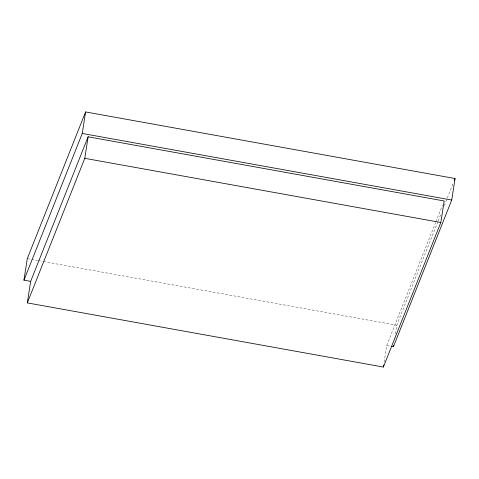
<?xml version="1.0" encoding="UTF-8"?>
<svg xmlns="http://www.w3.org/2000/svg" width="479" height="479" viewBox="0 0 479 479"><rect width="100%" height="100%" fill="white"/><g stroke="black" fill="none" stroke-linecap="round" stroke-linejoin="round"><path stroke-width="0.36" stroke-dasharray="2.4 1.8" d="M384.146 362.034L386.703 345.539L435.603 222.519M395.403 333.833L396.738 325.223L437.914 221.633M435.878 221.825L442.512 205.144M438.189 220.939L441.231 213.287M444.272 205.641L447.033 198.689M447.314 197.995L453.391 182.697M27.279 258.636L30.961 259.301M31.698 259.432L37.584 260.492M38.32 260.63L42.739 261.426M43.475 261.558L396.738 325.223M386.703 345.539L390.056 346.143"/><path stroke-width="0.72" d="M30.65 281.371L27.321 302.89L383.374 367.058L440.836 222.496L444.171 200.976L88.118 136.802L30.65 281.371L23.95 280.161L27.279 258.636L85.597 111.942L455.05 178.529L451.721 200.048L393.403 346.742L391.391 346.383M23.95 280.161L82.262 133.461L85.597 111.942M27.321 302.89L84.783 158.327L88.118 136.802M383.374 367.058L383.703 364.908M393.403 346.742L393.624 345.311M454.224 180.613L455.05 178.529M82.262 133.461L451.721 200.048M84.783 158.327L440.836 222.496"/></g></svg>
